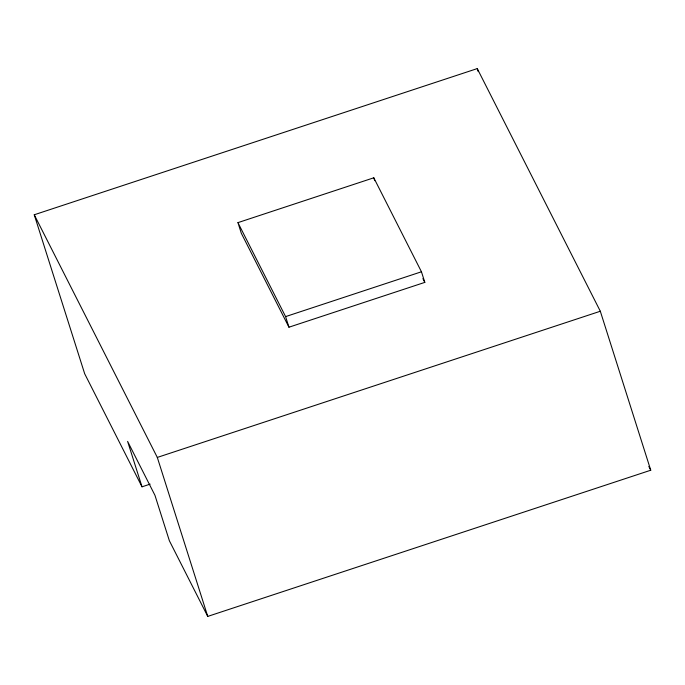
<?xml version="1.0" encoding="UTF-8"?>
<svg xmlns="http://www.w3.org/2000/svg" width="685" height="685" viewBox="0 0 685 685"><rect width="100%" height="100%" fill="white"/><g stroke="black" fill="none" stroke-linecap="round" stroke-linejoin="round"><path stroke-width="1.03" d="M142.018 486.812L84.683 373.753L34.25 214.773L477.257 68.594L600.317 311.247L650.75 470.227L207.743 616.406L169.375 540.756L154.964 495.332L127.607 441.397L142.018 486.812L150.143 484.132M237.935 222.634L373.796 177.8L421.455 271.782L424.82 282.383L288.959 327.207L241.3 233.234L237.935 222.634L285.594 316.607L288.959 327.207M285.594 316.607L421.455 271.782M34.25 214.773L157.31 457.426L600.317 311.247M648.823 466.416L650.75 470.227M422.893 278.581L424.82 282.383M477.257 68.594L478.224 71.642M373.796 177.8L374.712 180.694M157.31 457.426L207.743 616.406"/></g></svg>
